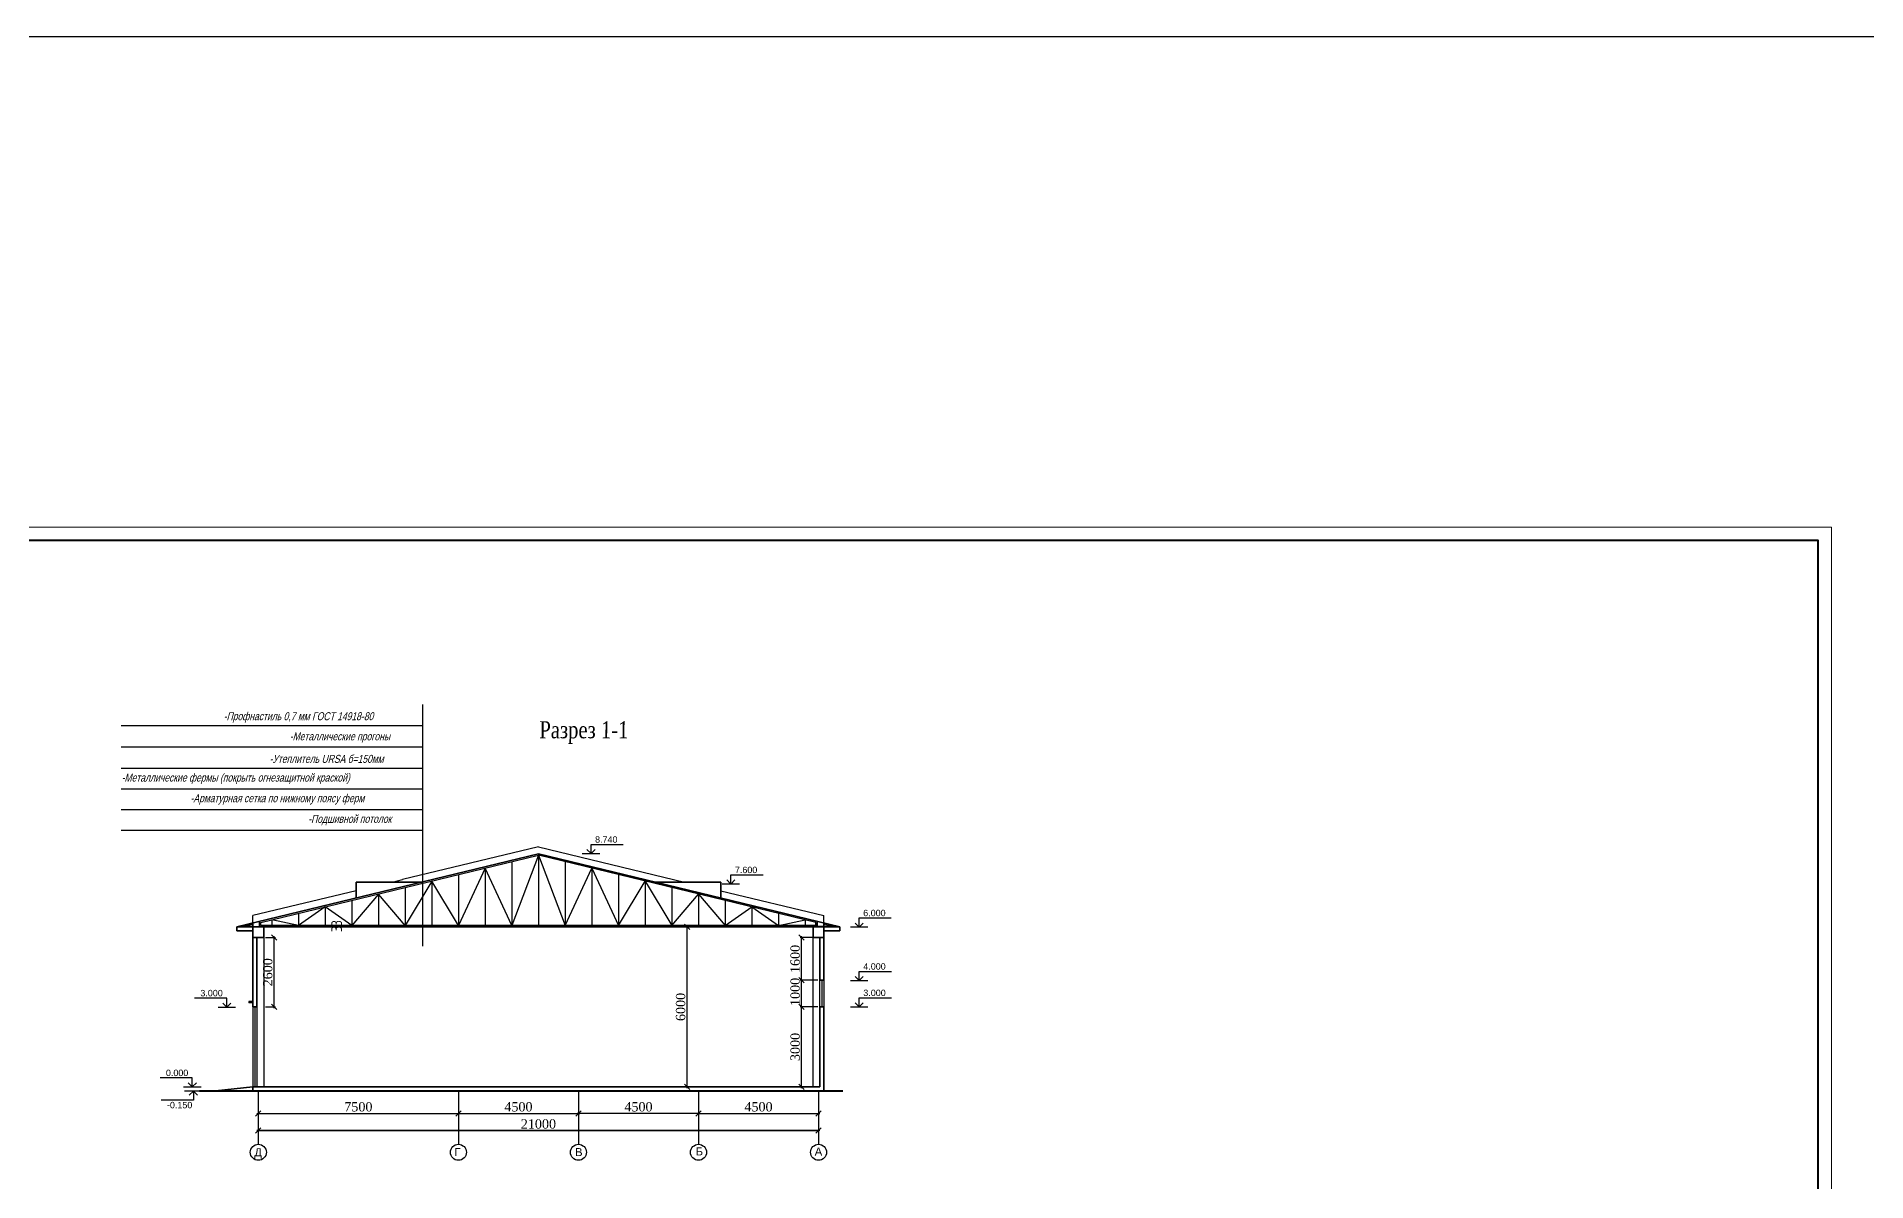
# Model space of a CAD drawing. Header units: millimetres. Extents: x 72928 to 1386960, y 320086 to 445536.
# Drawn here: x 339411 to 408004, y 402613 to 445536 of the extents above; entities that cross this region are included whole.
import ezdxf

# ---------------------------------------------------------------- set-up
doc = ezdxf.new("R2010")
doc.units = ezdxf.units.MM
doc.layers.get('Defpoints').update_dxf_attribs({"color": 140})
doc.layers.add('TXT', color=7, linetype='Continuous')
doc.layers.add('ђЂЊЉЂ', color=7, linetype='Continuous')
doc.styles.add('Arch-Dim', font='romans.shx', dxfattribs={"width": 0.75})
doc.styles.add('CYRILLC', font='cyrillc', dxfattribs={"width": 0.8, "height": 3})
doc.styles.add('Fayz', font='times.ttf', dxfattribs={"width": 0.8, "oblique": 1})
doc.styles.add('ira', font='arial.ttf', dxfattribs={"height": 3})
doc.styles.add('J~stule', font='dutch.ttf')
doc.dimstyles.new('Annotative-UK', dxfattribs={"dimscale": 0, "dimtxt": 2.5, "dimasz": 1.5, "dimexe": 1.5, "dimexo": 1.5, "dimgap": 0.8, "dimtad": 1, "dimdec": 0, "dimdsep": 46, "dimtxsty": 'Arch-Dim', "dimblk": 'ARCHTICK', "dimcen": 2.5, "dimadec": 1, "dimazin": 2, "dimtfac": 1, "dimtdec": 0, "dimtix": 1, "dimtmove": 2, "dimatfit": 3, "dimfxl": 1, "dimtolj": 1, "dimtzin": 0, "dimarcsym": 0})
doc.dimstyles.new('J~style', dxfattribs={"dimscale": 100, "dimtxt": 3.5, "dimasz": 2, "dimexe": 0.55, "dimexo": 0.725, "dimtad": 1, "dimdec": 0, "dimdsep": 46, "dimtxsty": 'J~stule', "dimblk": 'OBLIQUE', "dimcen": 2, "dimdle": 0.5, "dimadec": 0, "dimazin": 0, "dimtfac": 1, "dimtdec": 0, "dimtmove": 0, "dimatfit": 3, "dimfxl": 1, "dimarcsym": 0})

# ---------------------------------------------------------------- blocks, each defined once
blk = doc.blocks.new('_Oblique')
at = {"color": 0, "linetype": 'ByBlock', "lineweight": -2}
blk.add_line((-0.5, -0.5), (0.5, 0.5), dxfattribs=at)
blk = doc.blocks.new('*D216')
at = {"color": 0, "lineweight": -2, "transparency": 16777216}
for p, q in [((347723, 405197), (347723, 404469)), ((368723, 405197), (368723, 404469)), ((368773, 404524), (347673, 404524))]:
    blk.add_line(p, q, dxfattribs=at)
at = {"layer": 'Defpoints', "color": 0, "transparency": 16777216}
for p in [(347723, 405269), (368723, 405269), (347723, 404524)]:
    blk.add_point(p, dxfattribs=at)
at = {"color": 0, "lineweight": -2, "transparency": 16777216, "xscale": 200, "yscale": 200, "zscale": 200, "rotation": 180}
blk.add_blockref('_Oblique', (347723, 404524), dxfattribs=at)
at = {"color": 0, "lineweight": -2, "transparency": 16777216, "xscale": 200, "yscale": 200, "zscale": 200}
blk.add_blockref('_Oblique', (368723, 404524), dxfattribs=at)
at = {"color": 0, "transparency": 16777216, "insert": (358223, 404766), "char_height": 350, "attachment_point": 5, "style": 'J~stule'}
blk.add_mtext('21000', dxfattribs=at)
blk = doc.blocks.new('*D64')
at = {"color": 0, "lineweight": -2, "transparency": 16777216}
for p, q in [((355223, 405440), (355223, 405109)), ((347673, 405164), (355273, 405164)), ((347723, 405197), (347723, 405109))]:
    blk.add_line(p, q, dxfattribs=at)
at = {"layer": 'Defpoints', "color": 0, "transparency": 16777216}
for p in [(355223, 405513), (347723, 405269), (355223, 405164)]:
    blk.add_point(p, dxfattribs=at)
at = {"color": 0, "lineweight": -2, "transparency": 16777216, "xscale": 200, "yscale": 200, "zscale": 200, "rotation": 180}
blk.add_blockref('_Oblique', (347723, 405164), dxfattribs=at)
at = {"color": 0, "lineweight": -2, "transparency": 16777216, "xscale": 200, "yscale": 200, "zscale": 200}
blk.add_blockref('_Oblique', (355223, 405164), dxfattribs=at)
at = {"color": 0, "transparency": 16777216, "insert": (351473, 405409), "char_height": 350, "attachment_point": 5, "style": 'J~stule'}
blk.add_mtext('7500', dxfattribs=at)
blk = doc.blocks.new('*D217')
at = {"color": 0, "lineweight": -2, "transparency": 16777216}
for p, q in [((364223, 405457), (364223, 405109)), ((368723, 405457), (368723, 405109)), ((364173, 405164), (368773, 405164))]:
    blk.add_line(p, q, dxfattribs=at)
at = {"layer": 'Defpoints', "color": 0, "transparency": 16777216}
for p in [(364223, 405530), (368723, 405530), (368723, 405164)]:
    blk.add_point(p, dxfattribs=at)
at = {"color": 0, "lineweight": -2, "transparency": 16777216, "xscale": 200, "yscale": 200, "zscale": 200, "rotation": 180}
blk.add_blockref('_Oblique', (364223, 405164), dxfattribs=at)
at = {"color": 0, "lineweight": -2, "transparency": 16777216, "xscale": 200, "yscale": 200, "zscale": 200}
blk.add_blockref('_Oblique', (368723, 405164), dxfattribs=at)
at = {"color": 0, "transparency": 16777216, "insert": (366473, 405409), "char_height": 350, "attachment_point": 5, "style": 'J~stule'}
blk.add_mtext('4500', dxfattribs=at)
blk = doc.blocks.new('*D218')
at = {"color": 0, "lineweight": -2, "transparency": 16777216}
for p, q in [((359723, 405609), (359723, 405109)), ((364223, 405609), (364223, 405109)), ((364273, 405164), (359673, 405164))]:
    blk.add_line(p, q, dxfattribs=at)
at = {"layer": 'Defpoints', "color": 0, "transparency": 16777216}
for p in [(359723, 405681), (364223, 405681), (359723, 405164)]:
    blk.add_point(p, dxfattribs=at)
at = {"color": 0, "lineweight": -2, "transparency": 16777216, "xscale": 200, "yscale": 200, "zscale": 200, "rotation": 180}
blk.add_blockref('_Oblique', (359723, 405164), dxfattribs=at)
at = {"color": 0, "lineweight": -2, "transparency": 16777216, "xscale": 200, "yscale": 200, "zscale": 200}
blk.add_blockref('_Oblique', (364223, 405164), dxfattribs=at)
at = {"color": 0, "transparency": 16777216, "insert": (361973, 405409), "char_height": 350, "attachment_point": 5, "style": 'J~stule'}
blk.add_mtext('4500', dxfattribs=at)
blk = doc.blocks.new('*D34')
at = {"color": 0, "lineweight": -2, "transparency": 16777216}
for p, q in [((355223, 405440), (355223, 405109)), ((359723, 405440), (359723, 405109)), ((355173, 405164), (359773, 405164))]:
    blk.add_line(p, q, dxfattribs=at)
at = {"layer": 'Defpoints', "color": 0, "transparency": 16777216}
for p in [(355223, 405513), (359723, 405513), (359723, 405164)]:
    blk.add_point(p, dxfattribs=at)
at = {"color": 0, "lineweight": -2, "transparency": 16777216, "xscale": 200, "yscale": 200, "zscale": 200, "rotation": 180}
blk.add_blockref('_Oblique', (355223, 405164), dxfattribs=at)
at = {"color": 0, "lineweight": -2, "transparency": 16777216, "xscale": 200, "yscale": 200, "zscale": 200}
blk.add_blockref('_Oblique', (359723, 405164), dxfattribs=at)
at = {"color": 0, "transparency": 16777216, "insert": (357473, 405409), "char_height": 350, "attachment_point": 5, "style": 'J~stule'}
blk.add_mtext('4500', dxfattribs=at)
blk = doc.blocks.new('*D204')
at = {"color": 0, "lineweight": -2, "transparency": 16777216}
for p, q in [((363866, 412154), (363739, 412154)), ((363794, 406104), (363794, 412204)), ((363866, 406154), (363739, 406154))]:
    blk.add_line(p, q, dxfattribs=at)
at = {"layer": 'Defpoints', "color": 0, "transparency": 16777216}
for p in [(363794, 412154), (363939, 412154), (363939, 406154)]:
    blk.add_point(p, dxfattribs=at)
at = {"color": 0, "lineweight": -2, "transparency": 16777216, "xscale": 200, "yscale": 200, "zscale": 200}
for p, rotation in [((363794, 412154), 90), ((363794, 406154), 270)]:
    blk.add_blockref('_Oblique', p, dxfattribs=dict(at, rotation=rotation))
at = {"color": 0, "transparency": 16777216, "insert": (363553, 409154), "char_height": 350, "attachment_point": 5, "rotation": 90, "style": 'J~stule'}
blk.add_mtext('6000', dxfattribs=at)
blk = doc.blocks.new('*D205')
at = {"color": 0, "lineweight": -2, "transparency": 16777216}
for p, q in [((368701, 409154), (368035, 409154)), ((368090, 406104), (368090, 409204)), ((368701, 406154), (368035, 406154))]:
    blk.add_line(p, q, dxfattribs=at)
at = {"layer": 'Defpoints', "color": 0, "transparency": 16777216}
for p in [(368090, 409154), (368773, 409154), (368773, 406154)]:
    blk.add_point(p, dxfattribs=at)
at = {"color": 0, "lineweight": -2, "transparency": 16777216, "xscale": 200, "yscale": 200, "zscale": 200}
for p, rotation in [((368090, 409154), 90), ((368090, 406154), 270)]:
    blk.add_blockref('_Oblique', p, dxfattribs=dict(at, rotation=rotation))
at = {"color": 0, "transparency": 16777216, "insert": (367849, 407654), "char_height": 350, "attachment_point": 5, "rotation": 90, "style": 'J~stule'}
blk.add_mtext('3000', dxfattribs=at)
blk = doc.blocks.new('*D206')
at = {"color": 0, "lineweight": -2, "transparency": 16777216}
for p, q in [((368090, 409104), (368090, 410204)), ((368701, 410154), (368035, 410154)), ((368701, 409154), (368035, 409154))]:
    blk.add_line(p, q, dxfattribs=at)
at = {"layer": 'Defpoints', "color": 0, "transparency": 16777216}
for p in [(368090, 410154), (368773, 410154), (368773, 409154)]:
    blk.add_point(p, dxfattribs=at)
at = {"color": 0, "lineweight": -2, "transparency": 16777216, "xscale": 200, "yscale": 200, "zscale": 200}
for p, rotation in [((368090, 410154), 90), ((368090, 409154), 270)]:
    blk.add_blockref('_Oblique', p, dxfattribs=dict(at, rotation=rotation))
at = {"color": 0, "transparency": 16777216, "insert": (367848, 409718), "char_height": 350, "attachment_point": 5, "rotation": 90, "style": 'J~stule'}
blk.add_mtext('1000', dxfattribs=at)
blk = doc.blocks.new('*D207')
at = {"color": 0, "lineweight": -2, "transparency": 16777216}
for p, q in [((347996, 411754), (348371, 411754)), ((348316, 409104), (348316, 411804)), ((347996, 409154), (348371, 409154))]:
    blk.add_line(p, q, dxfattribs=at)
at = {"layer": 'Defpoints', "color": 0, "transparency": 16777216}
for p in [(347923, 411754), (348316, 411754), (347923, 409154)]:
    blk.add_point(p, dxfattribs=at)
at = {"color": 0, "lineweight": -2, "transparency": 16777216, "xscale": 200, "yscale": 200, "zscale": 200}
for p, rotation in [((348316, 411754), 90), ((348316, 409154), 270)]:
    blk.add_blockref('_Oblique', p, dxfattribs=dict(at, rotation=rotation))
at = {"color": 0, "transparency": 16777216, "insert": (348075, 410454), "char_height": 350, "attachment_point": 5, "rotation": 90, "style": 'J~stule'}
blk.add_mtext('2600', dxfattribs=at)
blk = doc.blocks.new('*D209')
at = {"color": 0, "lineweight": -2, "transparency": 16777216}
for p, q in [((368701, 411754), (368035, 411754)), ((368090, 410104), (368090, 411804)), ((368701, 410154), (368035, 410154))]:
    blk.add_line(p, q, dxfattribs=at)
at = {"layer": 'Defpoints', "color": 0, "transparency": 16777216}
for p in [(368090, 411754), (368773, 411754), (368773, 410154)]:
    blk.add_point(p, dxfattribs=at)
at = {"color": 0, "lineweight": -2, "transparency": 16777216, "xscale": 200, "yscale": 200, "zscale": 200}
for p, rotation in [((368090, 411754), 90), ((368090, 410154), 270)]:
    blk.add_blockref('_Oblique', p, dxfattribs=dict(at, rotation=rotation))
at = {"color": 0, "transparency": 16777216, "insert": (367848, 410954), "char_height": 350, "attachment_point": 5, "rotation": 90, "style": 'J~stule'}
blk.add_mtext('1600', dxfattribs=at)
blk = doc.blocks.new('_ArchTick')
at = {"color": 0, "linetype": 'ByBlock', "const_width": 0.15}
blk.add_lwpolyline([(-0.5, -0.5), (0.5, 0.5)], dxfattribs=at)
blk = doc.blocks.new('*D202')
at = {"color": 0, "lineweight": -2, "transparency": 16777216}
for p, q in [((362222, 412204), (350860, 412204)), ((368922, 412171), (350860, 412171)), ((350861, 412204), (350861, 412205)), ((350861, 412204), (350861, 412171)), ((350861, 412171), (350861, 412170))]:
    blk.add_line(p, q, dxfattribs=at)
at = {"layer": 'Defpoints', "color": 0, "transparency": 16777216}
for p in [(350861, 412171), (362223, 412204), (368923, 412171)]:
    blk.add_point(p, dxfattribs=at)
at = {"color": 0, "lineweight": -2, "transparency": 16777216, "xscale": 1.5, "yscale": 1.5, "zscale": 1.5}
for p, rotation in [((350861, 412204), 270), ((350861, 412171), 90)]:
    blk.add_blockref('_ArchTick', p, dxfattribs=dict(at, rotation=rotation))
at = {"color": 0, "transparency": 16777216, "insert": (350660, 412187), "char_height": 400, "attachment_point": 5, "rotation": 90, "style": 'Arch-Dim'}
blk.add_mtext('\\A1;33', dxfattribs=at)

msp = doc.modelspace()

# ---------------------------------------------------------------- linework, layer by layer
for p, q in [((358223.2, 415153.9), (353122.4, 413927.5)), ((358223.2, 415153.9), (363698.3, 413837.5)), ((360194.6, 414904.4), (360042.4, 415056.7)), ((360194.6, 415245.7), (361400.2, 415245.7)), ((360194.6, 414904.4), (360194.6, 415245.7)), ((360194.6, 414904.4), (360346.9, 415056.7)), ((347823.2, 412319.9), (358223.2, 414842.3)), ((356223.2, 414357.2), (355223.2, 412203.7)), ((356223.2, 414357.2), (356223.2, 412203.7)), ((357223.2, 412203.7), (356223.2, 414357.2)), ((358223.2, 414842.3), (357223.2, 412203.7)), ((357223.2, 414599.8), (357223.2, 412203.7)), ((358223.2, 414842.3), (358223.2, 412203.7)), ((358223.2, 414842.3), (359223.2, 412203.7)), ((368623.2, 412319.9), (358223.2, 414842.3)), ((359223.2, 414599.8), (359223.2, 412203.7)), ((359223.2, 412203.7), (360223.2, 414357.2)), ((360223.2, 414357.2), (360223.2, 412203.7)), ((360223.2, 414357.2), (361223.2, 412203.7)), ((351388.3, 413837.5), (352748.1, 413837.5)), ((351388.3, 413510.5), (351388.3, 413837.5)), ((352748.1, 413837.5), (353122.4, 413927.5)), ((354223.2, 413872.1), (353223.2, 412203.7)), ((353223.2, 413629.6), (353223.2, 412203.7)), ((354223.2, 413872.1), (354223.2, 412203.7)), ((355223.2, 412203.7), (354223.2, 413872.1)), ((355223.2, 414114.7), (355223.2, 412203.7)), ((361223.2, 414114.7), (361223.2, 412203.7)), ((361223.2, 412203.7), (362223.2, 413872.1)), ((362223.2, 413872.1), (362223.2, 412203.7)), ((362223.2, 413872.1), (363223.2, 412203.7)), ((363223.2, 413629.6), (363223.2, 412203.7)), ((365058.1, 413837.5), (363698.3, 413837.5)), ((365058.1, 413510.5), (365058.1, 413837.5)), ((365436.3, 413762.8), (365284.1, 413915)), ((365436.3, 414104.1), (366641.9, 414104.1)), ((365436.3, 413762.8), (365436.3, 414104.1)), ((365436.3, 413762.8), (365588.5, 413915)), ((351388.3, 413510.5), (347523.2, 412581.2)), ((352223.2, 413387), (351223.2, 412203.7)), ((351223.2, 413144.5), (351223.2, 412203.7)), ((352223.2, 413387), (352223.2, 412148.3)), ((353223.2, 412203.7), (352223.2, 413387)), ((363223.2, 412203.7), (364223.2, 413387)), ((364223.2, 413387), (364223.2, 412148.3)), ((364223.2, 413387), (365223.2, 412203.7)), ((365058.1, 413510.5), (368923.2, 412581.2)), ((365223.2, 413144.5), (365223.2, 412203.7)), ((346923.2, 412153.9), (347523.2, 412299.1)), ((347523.2, 412299.4), (347523.2, 412581.2)), ((347523.2, 412299.1), (347523.2, 412299.4)), ((347823.2, 412203.7), (347823.2, 412319.9)), ((348223.2, 412416.9), (348223.2, 412203.7)), ((349223.2, 412203.7), (348223.2, 412416.9)), ((350223.2, 412902), (349223.2, 412203.7)), ((349223.2, 412659.4), (349223.2, 412203.7)), ((350223.2, 412902), (350223.2, 412203.7)), ((351223.2, 412203.7), (350223.2, 412902)), ((365223.2, 412203.7), (366223.2, 412902)), ((366223.2, 412902), (366223.2, 412203.7)), ((366223.2, 412902), (367223.2, 412203.7)), ((367223.2, 412659.4), (367223.2, 412203.7)), ((367223.2, 412203.7), (368223.2, 412416.9)), ((368223.2, 412416.9), (368223.2, 412203.7)), ((368623.2, 412203.7), (368623.2, 412319.9)), ((368923.2, 412299.4), (368923.2, 412581.2)), ((369523.2, 412153.9), (368923.2, 412299.1)), ((370246, 412148.3), (370093.8, 412300.5)), ((370246, 412489.6), (371451.6, 412489.6)), ((370246, 412148.3), (370246, 412489.6)), ((370246, 412148.3), (370398.3, 412300.5)), ((347823.2, 412203.7), (368623.2, 412203.7)), ((368623.2, 412203.7), (347823.2, 412203.7)), ((347923.2, 412153.7), (347923.2, 406153.9)), ((367223.2, 412153.9), (367223.2, 412153.8)), ((368223.2, 412153.9), (368223.2, 412153.8)), ((368523.2, 406153.9), (368523.2, 412153.9)), ((370249.2, 410145), (370097, 410297.2)), ((370249.2, 410486.3), (371454.8, 410486.3)), ((370249.2, 410145), (370249.2, 410486.3)), ((370249.2, 410145), (370401.4, 410297.2)), ((368848.2, 410153.9), (368848.2, 409153.9)), ((346539.8, 409486.3), (345334.2, 409486.3)), ((346539.8, 409145), (346387.6, 409297.3)), ((346539.8, 409145), (346539.8, 409486.3)), ((346539.8, 409145), (346692, 409297.3)), ((347523.2, 409353.9), (347373.2, 409353.9)), ((347373.2, 409353.9), (347373.2, 409303.9)), ((347523.2, 409303.9), (347373.2, 409303.9)), ((347523.2, 409303.9), (347523.2, 409353.9)), ((347523.2, 409153.9), (347523.2, 406153.9)), ((347598.2, 409153.9), (347598.2, 406153.9)), ((347673.2, 409153.9), (347673.2, 406153.9)), ((370249.3, 409153.3), (370097.1, 409305.5)), ((370249.3, 409494.6), (371454.9, 409494.6)), ((370249.3, 409153.3), (370249.3, 409494.6)), ((370249.3, 409153.3), (370401.5, 409305.5)), ((345248, 406494.6), (344042.4, 406494.6)), ((345248, 406153.4), (345095.8, 406305.6)), ((345248, 406153.4), (345248, 406494.6)), ((345248, 406153.4), (345400.2, 406305.6)), ((345287.5, 405660.7), (344081.9, 405660.7)), ((345287.5, 406001.9), (345135.3, 405849.7)), ((345287.5, 406001.9), (345439.7, 405849.7)), ((345287.5, 406001.9), (345287.5, 405660.7)), ((347723.2, 406003.9), (347723.2, 404003.9)), ((355223.2, 406003.9), (355223.2, 404003.9)), ((359723.2, 406003.9), (359723.2, 404003.9)), ((364223.2, 406003.9), (364223.2, 404003.9)), ((368723.2, 406003.9), (368723.2, 404003.9)), ((347723.2, 404524.1), (368723.2, 404524.1))]:
    msp.add_line(p, q)
at = {"lineweight": 35}
for p, q in [((358223.2, 414894.2), (346923.2, 412153.9)), ((358223.2, 414894.2), (369523.2, 412153.9)), ((351388.3, 413236.7), (351388.3, 413837.5)), ((351388.3, 413837.5), (353865.7, 413837.5)), ((365058.1, 413837.5), (362580.7, 413837.5)), ((365058.1, 413236.7), (365058.1, 413837.5)), ((347108.3, 412153.7), (347523.2, 412269.7)), ((347523.2, 412247.1), (347108.8, 412153.9)), ((347523.2, 412299.4), (347523.2, 409153.9)), ((347773.2, 412360), (347773.2, 412153.7)), ((368673.2, 412153.9), (368673.2, 412360)), ((368923.2, 410153.9), (368923.2, 412299.4)), ((368923.2, 412247.1), (369337.5, 412153.9)), ((346923.2, 412153.7), (369523.2, 412153.9)), ((346923.2, 412153.7), (346923.2, 412003.7)), ((346923.2, 412003.7), (347523.2, 412003.7)), ((347923.2, 411753.7), (347523.2, 411753.7)), ((347673.2, 411753.7), (347673.2, 409153.9)), ((347923.2, 412153.7), (347923.2, 411753.7)), ((368523.2, 412153.9), (368523.2, 411753.9)), ((368523.2, 411753.9), (368923.2, 411753.9)), ((368773.2, 410153.9), (368773.2, 411753.9)), ((369523.2, 412003.9), (368923.2, 412003.9)), ((369523.2, 412153.9), (369523.2, 412003.9)), ((368773.2, 410153.9), (368923.2, 410153.9)), ((368923.2, 410153.9), (368773.2, 410153.9)), ((347673.2, 409153.9), (347523.2, 409153.9)), ((368773.2, 409153.9), (368923.2, 409153.9)), ((368923.2, 409153.9), (368773.2, 409153.9)), ((368773.2, 406153.9), (368773.2, 409153.9)), ((368923.2, 406003.9), (368923.2, 409153.9)), ((346123.2, 406003.9), (347523.2, 406153.9)), ((347523.2, 406153.9), (347523.2, 406003.9)), ((347523.2, 406153.9), (368773.2, 406153.9))]:
    msp.add_line(p, q, dxfattribs=at)
at = {"lineweight": 40}
msp.add_line((345522.1, 406003.9), (369630, 406003.9), dxfattribs=at)
at = {"color": 1}
msp.add_lwpolyline([(72928.2, 445536.1), (621892.2, 445536.1), (621892.2, 320086.1), (72928.2, 320086.1)], close=True, dxfattribs=at)
at = {"lineweight": 20}
msp.add_lwpolyline([(302595.2, 367737.1), (406695.2, 367737.1), (406695.2, 427137.1), (302595.2, 427137.1)], close=True, dxfattribs=at)
at = {"lineweight": 40}
msp.add_lwpolyline([(304595.2, 368237.1), (406195.2, 368237.1), (406195.2, 426637.1), (304595.2, 426637.1)], close=True, dxfattribs=at)
at = {"const_width": 50}
for points in [[(360527.7, 414904.4), (359861.6, 414904.4)], [(365769.4, 413762.8), (365103.2, 413762.8)], [(370579.1, 412148.3), (369913, 412148.3)], [(370582.3, 410145), (369916.1, 410145)], [(346206.7, 409145), (346872.9, 409145)], [(370582.4, 409153.3), (369916.2, 409153.3)], [(344914.9, 406153.4), (345581.1, 406153.4)], [(344954.4, 406001.9), (345620.6, 406001.9)], [(344954.4, 406001.9), (345620.6, 406001.9)]]:
    msp.add_lwpolyline(points, dxfattribs=at)
msp.add_lwpolyline([(368773.2, 410153.9), (368923.2, 410153.9), (368923.2, 409153.9), (368773.2, 409153.9)], close=True)
for centre in [(347723.2, 403703.9), (355223.2, 403703.9), (359723.2, 403703.9), (364223.2, 403703.9), (368723.2, 403703.9)]:
    msp.add_circle(centre, 300)
at = {"layer": 'TXT', "color": 0}
msp.add_line((353885.2, 411428.1), (353885.2, 420491.3), dxfattribs=at)
at = {"layer": 'TXT'}
for p, q in [((353885.2, 419693.5), (342579.4, 419693.5)), ((353885.2, 419693.5), (342579.4, 419693.5)), ((353885.2, 418893.5), (342579.4, 418893.5)), ((353885.2, 418093.5), (342579.4, 418093.5)), ((353885.2, 418093.5), (342579.4, 418093.5)), ((353885.2, 417319.5), (342579.4, 417319.5)), ((353885.2, 417319.5), (342579.4, 417319.5)), ((353885.2, 416545.5), (342579.4, 416545.5)), ((353885.2, 415771.5), (342579.4, 415771.5))]:
    msp.add_line(p, q, dxfattribs=at)

# ---------------------------------------------------------------- texts
at = {"style": 'CYRILLC', "oblique": 15, "width": 0.8}
for s, p in [('-Профнастиль 0,7 мм ГОСТ 14918-80', (346425.8, 419905.1)), ('-Металлические прогоны ', (348900.5, 419149.9)), ('-Утеплитель URSA б=150мм', (348146.2, 418305.2)), ('-Металлические фермы (покрыть огнезащитной краской)', (342598.9, 417604.3)), ('-Арматурная сетка по нижному поясу ферм', (345181.7, 416830.3)), ('-Подшивной потолок', (349593.2, 416056.3))]:
    msp.add_text(s, height=300, dxfattribs=at).set_placement(p)
at = {"lineweight": 20, "style": 'ira'}
for s, p in [('8.740', (360347.1, 415313.6)), ('7.600', (365588.7, 414171.9)), ('6.000', (370398.5, 412557.4)), ('4.000', (370401.7, 410554.1)), ('3.000', (345550.5, 409554.2)), ('3.000', (370401.8, 409562.4)), ('0.000', (344258.7, 406562.5)), ('-0.150', (344298.2, 405355.9))]:
    msp.add_text(s, height=240, dxfattribs=at).set_placement(p)
at = {"lineweight": 20, "insert": (358252.2, 419867.5), "char_height": 640, "attachment_point": 1, "style": 'Fayz'}
msp.add_mtext('Разрез 1-1', dxfattribs=at)
at = {"layer": 'ђЂЊЉЂ', "color": 7, "style": 'ira'}
for s, p in [('Д', (347576.3, 403556.7)), ('Г', (355074.7, 403563.9)), ('B', (359597.5, 403562.4)), ('Б', (364117, 403585.1)), ('A', (368580.5, 403583.1))]:
    msp.add_text(s, height=300, dxfattribs=at).set_placement(p)

# ---------------------------------------------------------------- dimensions: what is measured, and where the dimension line sits
dim = msp.add_linear_dim(base=(350861.2, 412171.1), p1=(362223.2, 412203.7), p2=(368923.2, 412171.1), angle=90, dimstyle='Annotative-UK', override={"dimtxt": 400, "dimtoh": 1, "dimzin": 3})
dim.commit()
dim.dimension.update_dxf_attribs({"geometry": '*D202', "text_midpoint": (350660.4, 412187.4)})
for base, p1, p2, angle, picture, middle in [((363794.3, 412153.8), (363938.8, 406153.9), (363938.7, 412153.8), 90, '*D204', (363553.3, 409153.9)), ((348316.1, 411753.7), (347923.2, 409153.9), (347923.2, 411753.7), 90, '*D207', (348075.1, 410453.8)), ((368090, 411753.9), (368773.2, 410153.9), (368773.2, 411753.9), 90, '*D209', (367847.7, 410953.9)), ((368090, 409153.9), (368773.2, 406153.9), (368773.2, 409153.9), 90, '*D205', (367848.9, 407653.9)), ((355223.2, 405164.2), (347723.2, 405269.1), (355223.2, 405513), 180, '*D64', (351473.2, 405409)), ((359723.2, 405164.2), (355223.2, 405513), (359723.2, 405513), 180, '*D34', (357473.2, 405409)), ((359723.2, 405164.2), (364223.2, 405681.2), (359723.2, 405681.2), 180, '*D218', (361973.2, 405409)), ((368723.2, 405164.2), (364223.2, 405529.9), (368723.2, 405529.9), 180, '*D217', (366473.2, 405409)), ((347723.2, 404524.1), (368723.2, 405269.1), (347723.2, 405269.1), 180, '*D216', (358223.2, 404766.4))]:
    dim = msp.add_linear_dim(base=base, p1=p1, p2=p2, angle=angle, dimstyle='J~style')
    dim.commit()
    dim.dimension.update_dxf_attribs({"geometry": picture, "text_midpoint": middle})
dim = msp.add_linear_dim(base=(368090, 410153.9), p1=(368773.2, 409153.9), p2=(368773.2, 410153.9), angle=90, dimstyle='J~style')
dim.commit()
dim.dimension.update_dxf_attribs({"geometry": '*D206', "text_midpoint": (368090, 409718.1), "dimtype": 160})

doc.saveas('drawing.dxf')
